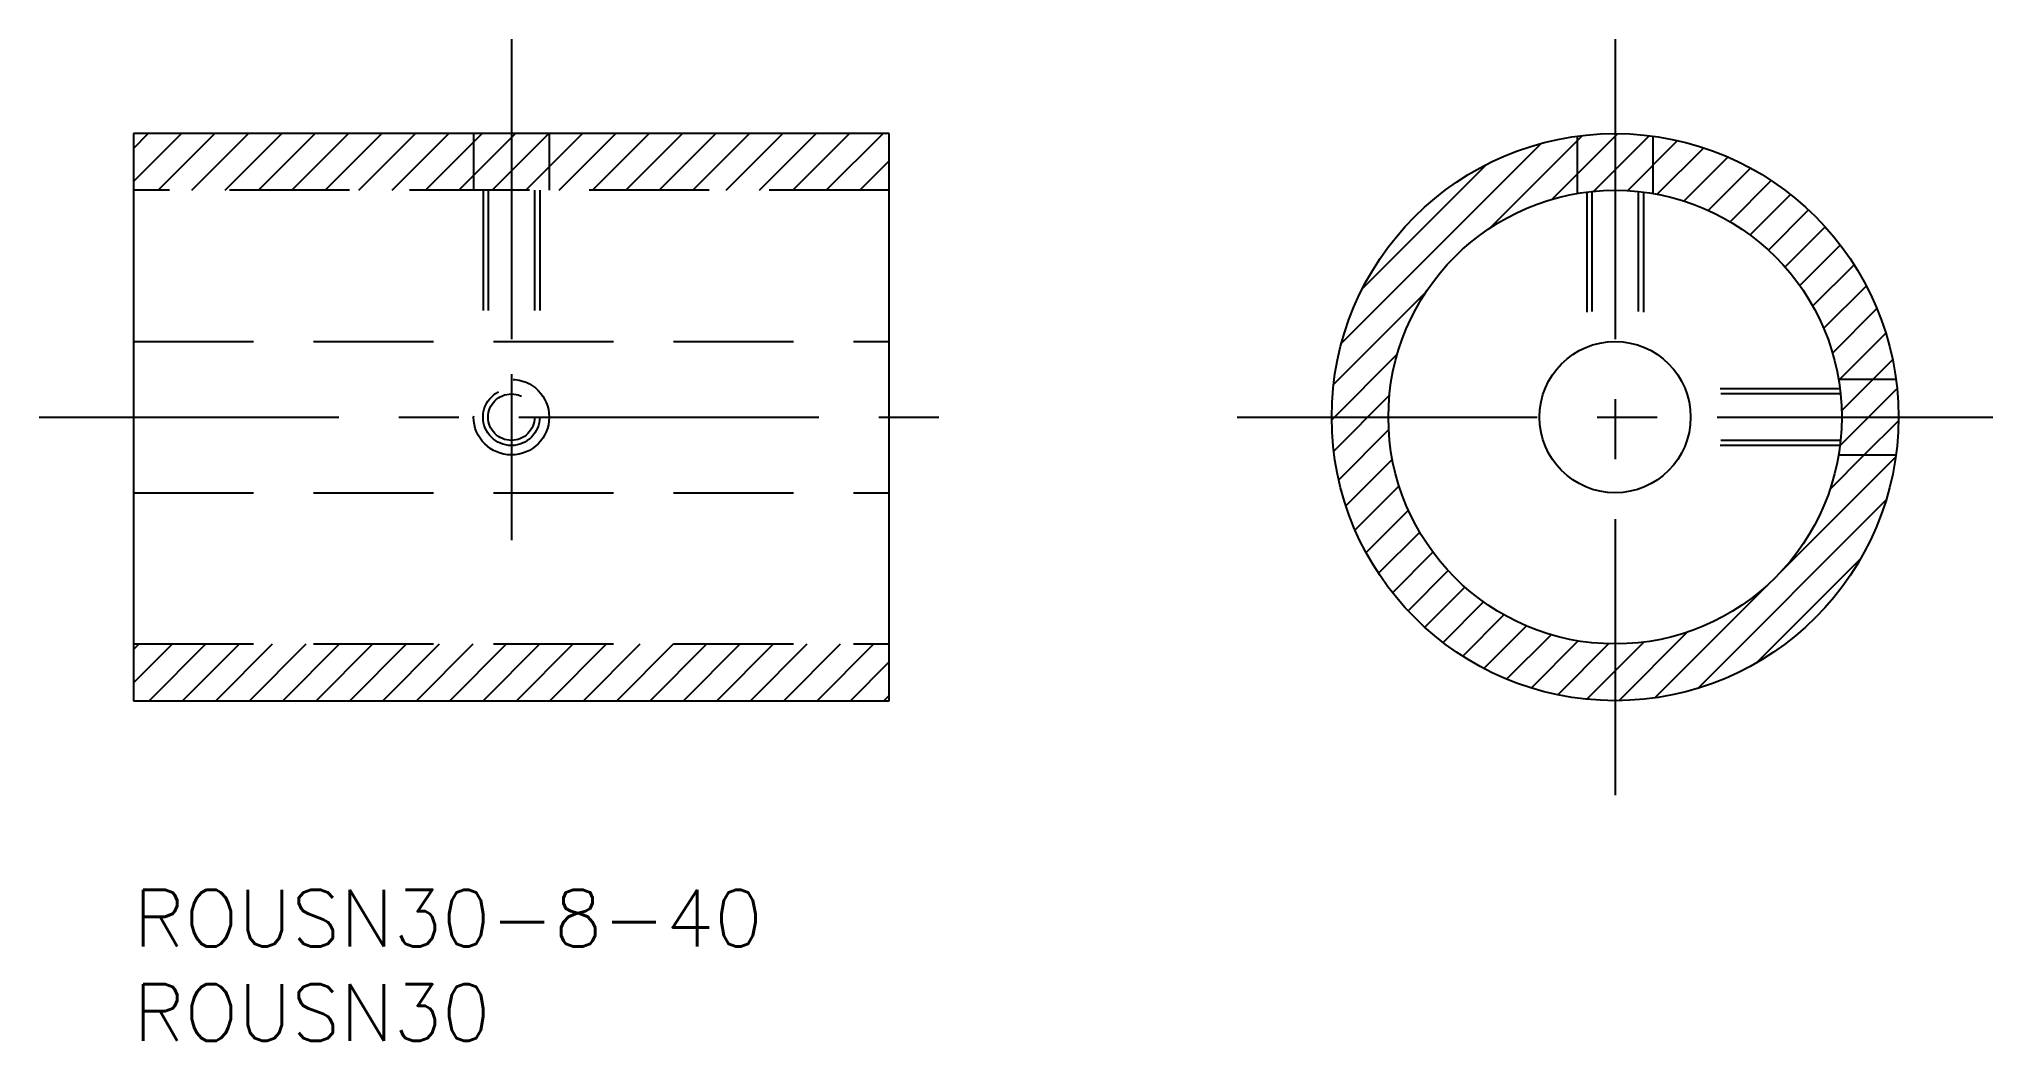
# Model space of a CAD drawing. Extents: x -5 to 98, y -8 to 45.
import ezdxf

# ---------------------------------------------------------------- set-up
doc = ezdxf.new("R2010")
doc.units = 0
doc.header["$LTSCALE"] = 0.5
doc.linetypes.add('CENTER', pattern=[50.8, 31.75, -6.35, 6.35, -6.35])
doc.linetypes.add('DASHED', pattern=[19.05, 12.7, -6.35])
for name, color, linetype in [('MSM_CENTER', 1, 'CENTER'), ('MSM_CONTINUOUS', 7, 'CONTINUOUS'), ('MSM_DASHED', 4, 'DASHED'), ('MSM_NARROW', 5, 'CONTINUOUS'), ('MSM_PART_NUMBER', 7, 'CONTINUOUS')]:
    doc.layers.add(name, color=color, linetype=linetype)
doc.styles.get("Standard").update_dxf_attribs({"font": 'txt.shx', "height": 3, "bigfont": 'bigfont.shx'})

# ---------------------------------------------------------------- blocks, each defined once
blk = doc.blocks.new('*U2')
at = {"layer": 'MSM_PART_NUMBER'}
blk.add_text('ROUSN30-8-40', height=3, dxfattribs=at).set_placement((0, -3))
blk = doc.blocks.new('*U3')
at = {"layer": 'MSM_PART_NUMBER'}
blk.add_text('ROUSN30', height=3, dxfattribs=at).set_placement((0, -8))

msp = doc.modelspace()

# ---------------------------------------------------------------- linework, layer by layer
at = {"layer": 'MSM_CENTER'}
for p, q in [((20, 45), (20, 28.13)), ((78.42, 45), (78.42, 5)), ((20, 27.27), (20, 18.5)), ((-5, 25), (45, 25)), ((58.42, 25), (98.42, 25))]:
    msp.add_line(p, q, dxfattribs=at)
at = {"layer": 'MSM_CONTINUOUS'}
for p, q in [((0, 40), (0, 10)), ((40, 40), (0, 40)), ((40, 10), (40, 40)), ((0, 10), (40, 10))]:
    msp.add_line(p, q, dxfattribs=at)
for radius in [15, 12, 4]:
    msp.add_circle((78.42, 25), radius, dxfattribs=at)
at = {"layer": 'MSM_DASHED'}
for p, q in [((18, 40), (18, 37)), ((22, 40), (22, 37)), ((76.42, 39.87), (76.42, 36.83)), ((80.42, 39.87), (80.42, 36.83)), ((40, 37), (0, 37)), ((18.5, 37), (18.5, 29)), ((18.77, 37), (18.77, 29)), ((21.23, 37), (21.23, 29)), ((21.5, 37), (21.5, 29)), ((76.92, 36.91), (76.92, 28.71)), ((77.19, 36.94), (77.19, 28.81)), ((79.65, 36.94), (79.65, 28.81)), ((79.92, 36.91), (79.92, 28.71)), ((0, 29), (40, 29)), ((90.25, 27), (93.29, 27)), ((90.33, 26.5), (82.13, 26.5)), ((90.36, 26.23), (82.23, 26.23)), ((90.33, 23.5), (82.13, 23.5)), ((90.36, 23.77), (82.23, 23.77)), ((90.25, 23), (93.29, 23)), ((0, 21), (40, 21)), ((0, 13), (40, 13))]:
    msp.add_line(p, q, dxfattribs=at)
for radius in [2, 1.5, 1.23]:
    msp.add_circle((20, 25), radius, dxfattribs=at)
at = {"layer": 'MSM_NARROW'}
for p, q in [((0, 39.22), (0.78, 40)), ((0, 37.46), (2.54, 40)), ((1.31, 37), (4.31, 40)), ((3.08, 37), (6.08, 40)), ((4.85, 37), (7.85, 40)), ((6.62, 37), (9.62, 40)), ((8.38, 37), (11.38, 40)), ((10.15, 37), (13.15, 40)), ((11.92, 37), (14.92, 40)), ((13.69, 37), (16.69, 40)), ((15.45, 37), (18.45, 40)), ((17.22, 37), (20.22, 40)), ((18.99, 37), (21.99, 40)), ((20.76, 37), (23.76, 40)), ((22.53, 37), (25.53, 40)), ((24.29, 37), (27.29, 40)), ((26.06, 37), (29.06, 40)), ((27.83, 37), (30.83, 40)), ((29.6, 37), (32.6, 40)), ((31.36, 37), (34.36, 40)), ((33.13, 37), (36.13, 40)), ((34.9, 37), (37.9, 40)), ((36.67, 37), (39.67, 40)), ((63.94, 28.92), (74.5, 39.48)), ((71.8, 35.01), (76.69, 39.9)), ((76.42, 37.86), (78.56, 40)), ((77.27, 36.94), (80.22, 39.89)), ((79.08, 36.98), (81.73, 39.63)), ((38.44, 37), (40, 38.56)), ((65.04, 31.79), (71.63, 38.38)), ((80.65, 36.79), (83.11, 39.25)), ((82.06, 36.43), (84.39, 38.76)), ((75.09, 36.53), (76.42, 37.86)), ((83.34, 35.94), (85.58, 38.18)), ((84.51, 35.34), (86.68, 37.52)), ((85.57, 34.64), (87.71, 36.78)), ((86.54, 33.84), (88.66, 35.96)), ((87.41, 32.94), (89.54, 35.07)), ((88.2, 31.96), (90.34, 34.1)), ((88.88, 30.88), (91.07, 33.06)), ((63.52, 26.73), (68.41, 31.62)), ((89.46, 29.69), (91.72, 31.94)), ((89.93, 28.39), (92.28, 30.74)), ((90.26, 26.95), (92.75, 29.44)), ((63.42, 24.86), (66.89, 28.33)), ((90.41, 25.34), (93.11, 28.03)), ((63.53, 23.2), (66.47, 26.15)), ((91.84, 25), (93.34, 26.5)), ((90.32, 23.48), (91.84, 25)), ((63.79, 21.69), (66.44, 24.34)), ((91.61, 23), (93.42, 24.81)), ((64.17, 20.31), (66.63, 22.77)), ((87.21, 16.83), (93.27, 22.89)), ((89.8, 21.19), (91.61, 23)), ((64.66, 19.03), (66.99, 21.36)), ((65.24, 17.84), (67.48, 20.08)), ((82.8, 10.65), (92.77, 20.62)), ((65.9, 16.74), (68.08, 18.91)), ((66.64, 15.71), (68.78, 17.85)), ((67.46, 14.76), (69.58, 16.88)), ((85.93, 12.02), (91.4, 17.49)), ((68.35, 13.88), (70.47, 16.01)), ((80.53, 10.15), (86.59, 16.21)), ((69.32, 13.08), (71.46, 15.22)), ((70.36, 12.35), (72.54, 14.54)), ((71.48, 11.7), (73.73, 13.96)), ((72.68, 11.14), (75.03, 13.49)), ((78.61, 10), (82.23, 13.62)), ((0, 12.71), (0.29, 13)), ((0, 10.94), (2.06, 13)), ((0.83, 10), (3.83, 13)), ((2.6, 10), (5.6, 13)), ((4.36, 10), (7.36, 13)), ((6.13, 10), (9.13, 13)), ((7.9, 10), (10.9, 13)), ((9.67, 10), (12.67, 13)), ((11.44, 10), (14.44, 13)), ((13.2, 10), (16.2, 13)), ((14.97, 10), (17.97, 13)), ((16.74, 10), (19.74, 13)), ((18.51, 10), (21.51, 13)), ((20.27, 10), (23.27, 13)), ((22.04, 10), (25.04, 13)), ((23.81, 10), (26.81, 13)), ((25.58, 10), (28.58, 13)), ((27.35, 10), (30.35, 13)), ((29.11, 10), (32.11, 13)), ((30.88, 10), (33.88, 13)), ((32.65, 10), (35.65, 13)), ((34.42, 10), (37.42, 13)), ((36.18, 10), (39.18, 13)), ((73.98, 10.67), (76.47, 13.16)), ((75.39, 10.31), (78.08, 13)), ((78.42, 11.58), (79.94, 13.1)), ((37.95, 10), (40, 12.05)), ((76.92, 10.08), (78.42, 11.58)), ((39.72, 10), (40, 10.28))]:
    msp.add_line(p, q, dxfattribs=at)

# ---------------------------------------------------------------- block references
at = {"layer": 'MSM_CONTINUOUS'}
for name in ['*U2', '*U3']:
    msp.add_blockref(name, (0, 0), dxfattribs=at)

doc.saveas('drawing.dxf')
